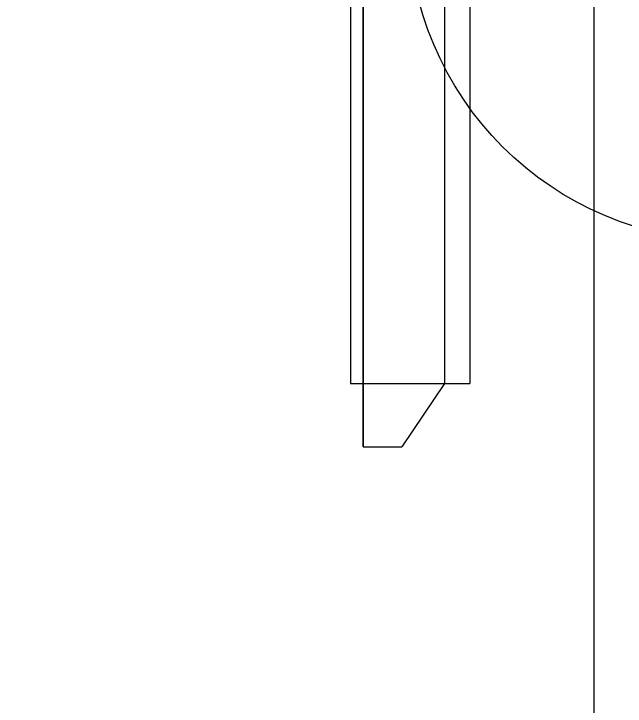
# Model space of a CAD drawing. Header units: metres. Extents: x 0 to 2861, y -1 to 1496.
# Drawn here: x 24.5826 to 24.8904, y 5.483 to 5.8312 of the extents above; entities that cross this region are included whole.
import ezdxf

# ---------------------------------------------------------------- set-up
doc = ezdxf.new("R2010")
doc.units = ezdxf.units.M
for name, color, linetype in [('ARS-FURNITURE', 252, 'Continuous'), ('FURNITURE', 251, 'Continuous'), ('TEKS', 7, 'Continuous')]:
    doc.layers.add(name, color=color, linetype=linetype)
doc.layers.add('ARS_DINDING', color=1, linetype='Continuous', lineweight=15)

# ---------------------------------------------------------------- blocks, each defined once
blk = doc.blocks.new('TV')
at = {"layer": 'FURNITURE'}
for points in [[(-4.571, 55.992), (-4.571, -74.008)], [(-4.571, 55.992), (-4.571, -74.008)], [(-4.571, -74.008), (-4.571, 55.992)], [(-6.156, 48.066), (-6.156, -66.083)], [(-6.156, 48.066), (-6.156, -66.083)], [(5.673, 48.066), (5.673, -66.083)], [(5.673, 48.066), (5.673, -66.083)], [(8.844, 48.066), (8.844, -66.083)], [(8.844, 48.066), (8.844, -66.083)], [(-6.156, -66.083), (8.844, -66.083)], [(-6.156, -66.083), (8.844, -66.083)], [(5.673, -66.083), (0.279, -74.008)], [(5.673, -66.083), (0.279, -74.008)], [(-4.571, -74.008), (0.279, -74.008)], [(-4.571, -74.008), (0.279, -74.008)]]:
    blk.add_lwpolyline(points, dxfattribs=at)

msp = doc.modelspace()

# ---------------------------------------------------------------- linework, layer by layer
at = {"layer": 'ARS-FURNITURE'}
msp.add_lwpolyline([(24.8748, 6.18), (24.2748, 6.18), (24.2748, 4.98), (24.8748, 4.98)], close=True, dxfattribs=at)
at = {"layer": 'ARS_DINDING', "color": 251}
msp.add_lwpolyline([(24.8748, 4.75), (24.8748, 6.68), (25.0248, 6.68), (25.0248, 4.125)], dxfattribs=at)
at = {"layer": 'TEKS', "color": 5}
msp.add_circle((24.94314, 5.87884), 0.16188, dxfattribs=at)

# ---------------------------------------------------------------- block references
at = {"layer": 'FURNITURE', "xscale": 0.004, "yscale": 0.004, "zscale": 0.004}
msp.add_blockref('TV', (24.77678, 5.9095), dxfattribs=at)

doc.saveas('drawing.dxf')
